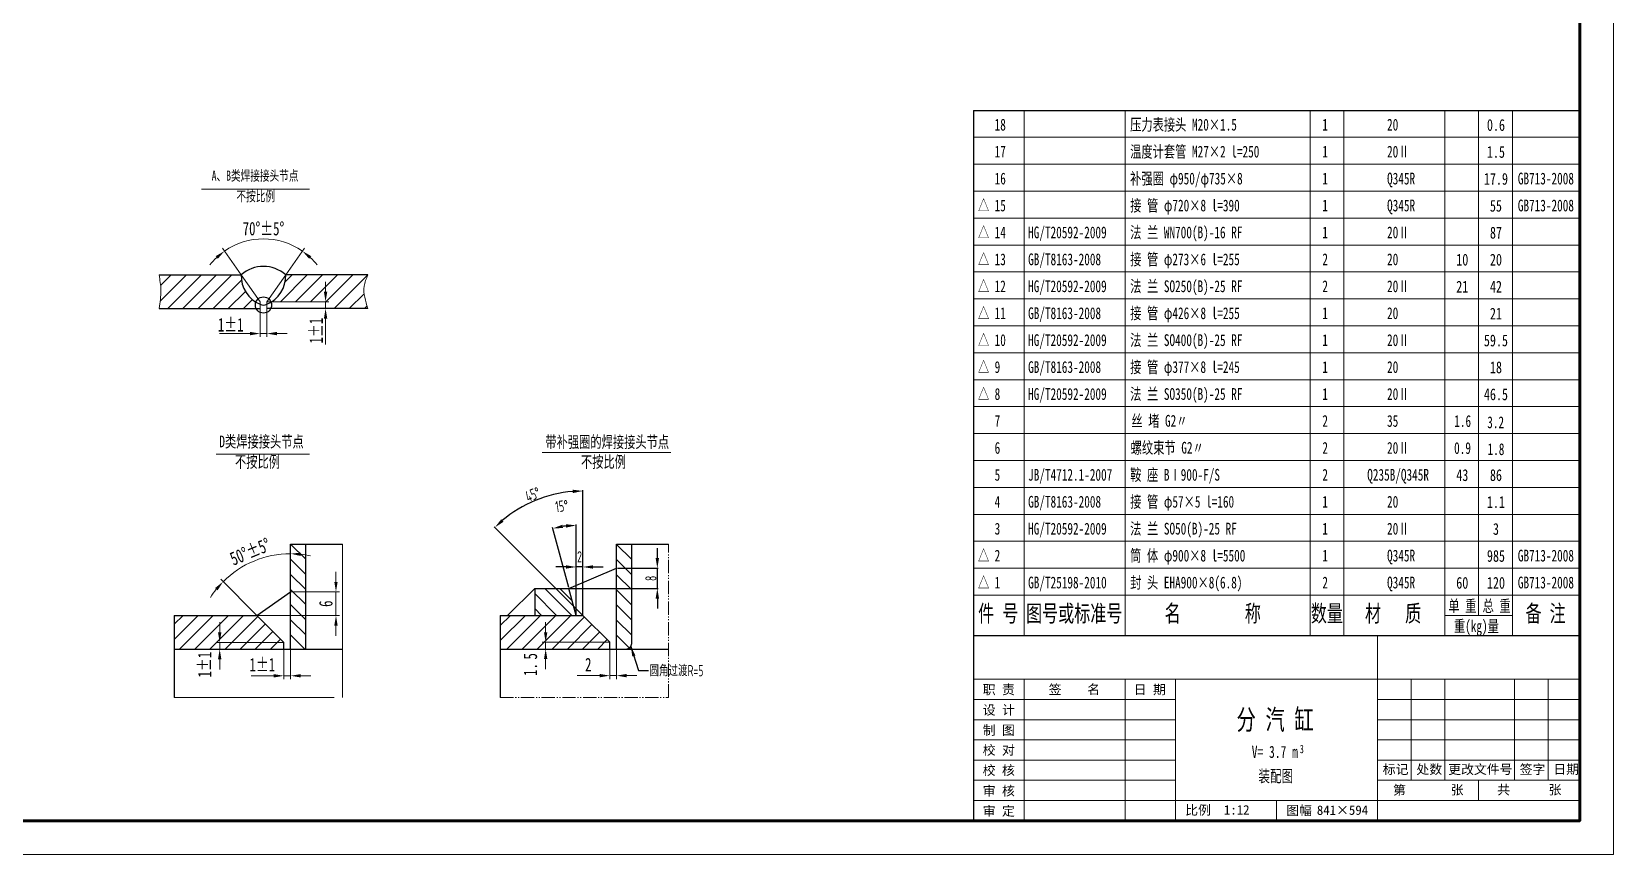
# Model space of a CAD drawing. Extents: x -6371 to 24226, y -8548 to 1396.
# Drawn here: x 18590 to 24226, y -8548 to -5615 of the extents above; entities that cross this region are included whole.
import ezdxf
from ezdxf.enums import TextEntityAlignment as Align

# ---------------------------------------------------------------- set-up
doc = ezdxf.new("R2010")
doc.units = 0
doc.header["$LTSCALE"] = 25
doc.header["$PDMODE"] = 1
doc.linetypes.add('JXX-L', pattern=[2.9499999999999997, 1.9, -0.25, 0.15, -0.25, 0.15, -0.25])
doc.linetypes.add('XX-L', pattern=[1.25, 0.75, -0.5])
doc.layers.get('Defpoints').update_dxf_attribs({"linetype": 'CONTINUOUS'})
for name, color, linetype, lineweight in [('A 粗实线', 1, 'CONTINUOUS', 25), ('B 细实线', 7, 'CONTINUOUS', 15), ('C 文 字', 2, 'CONTINUOUS', 20), ('G 长虚线', 6, 'XX-L', 15), ('I 长双点线', 3, 'JXX-L', 15), ('J 标注尺寸', 2, 'CONTINUOUS', 15)]:
    doc.layers.add(name, color=color, linetype=linetype, lineweight=lineweight)
doc.styles.add('HZTXT', font='SIMFANG.TTF', dxfattribs={"width": 0.75})
doc.styles.get("Standard").update_dxf_attribs({"font": 'isocp.shx', "width": 0.7070000000000001, "bigfont": 'hztxt.shx'})
doc.styles.add('style2', font='SIMFANG.TTF', dxfattribs={"width": 0.7})
doc.styles.add('标题中文', font='SIMFANG.TTF', dxfattribs={"width": 0.7})
doc.dimstyles.new('通用标注4.0', dxfattribs={"dimtxt": 40, "dimasz": 36, "dimexe": 3, "dimexo": 3, "dimgap": 3, "dimtad": 1, "dimdec": 0, "dimzin": 0, "dimdsep": 46, "dimtxsty": 'Standard', "dimcen": 3, "dimadec": 0, "dimazin": 0, "dimtfac": 0.375, "dimtdec": 0, "dimtmove": 2, "dimatfit": 3, "dimfxl": 0, "dimtzin": 0, "dimarcsym": 0})

# ---------------------------------------------------------------- blocks, each defined once
blk = doc.blocks.new('*D20')
at = {"layer": 'Defpoints', "color": 0}
for p in [(3057.883918135711, 4137.645602098165), (3047.205497225733, 4127.329979971777), (3060.40881783709, 4127.329979971777), (3052.807157531412, 4119.329979971777), (3054.807157531412, 4119.329979971777)]:
    blk.add_point(p, dxfattribs=at)
at = {"layer": 'J 标注尺寸', "color": 0, "lineweight": -2}
for p, q in [((3047.205497225733, 4127.329979971777), (3041.670125989236, 4135.235309369756)), ((3060.40881783709, 4127.329979971777), (3065.944189073587, 4135.235309369756))]:
    blk.add_line(p, q, dxfattribs=at)
for start, end in [(54.99999999999565, 125.0000000000044), (133.5339302520783, 142.0678605041521), (37.93213949584797, 46.46606974792181)]:
    blk.add_arc((3053.807157531412, 4117.901831965035), 20.16026875055566, start, end, dxfattribs=at)
at = {"layer": 'J 标注尺寸', "color": 0}
for points in [[(3039.604619324006, 4132.904456170163), (3040.237553920406, 4132.130250902369), (3042.243702425587, 4134.416157325467)], [(3067.376761142417, 4132.130250902369), (3068.009695738817, 4132.904456170163), (3065.370612637236, 4134.416157325467)]]:
    blk.add_solid(points, dxfattribs=at)
at = {"layer": 'J 标注尺寸', "color": 0, "insert": (3053.807157531412, 4141.062100715591), "char_height": 4, "attachment_point": 5, "style": 'style2'}
blk.add_mtext('{\\f仿宋_GB2312|b0|i0|c134|p49;70°±5°}', dxfattribs=at)
blk = doc.blocks.new('*D26')
at = {"layer": 'Defpoints', "color": 0}
for p in [(3237.529882554551, 4833.701037508146), (3244.866875172898, 4832.923096402701), (3234.866875172898, 4816.319008281709), (3242.866875172898, 4808.319008281709), (3244.866875172898, 4806.319008281708)]:
    blk.add_point(p, dxfattribs=at)
at = {"layer": 'J 标注尺寸', "color": 0, "lineweight": -2}
for p, q in [((3244.866875172898, 4832.923096402701), (3244.866875172899, 4835.666970911132)), ((3234.866875172898, 4816.319008281709), (3224.114731783625, 4827.071151670984))]:
    blk.add_line(p, q, dxfattribs=at)
for start, end in [(89.99999999999905, 134.9999999999966), (77.86737145388587, 83.93368572694246), (141.0663142730532, 147.1326285461097)]:
    blk.add_arc((3244.866875172898, 4806.319008281709), 28.34796262942333, start, end, dxfattribs=at)
at = {"layer": 'J 标注尺寸', "color": 0}
for points in [[(3247.836215487091, 4834.008929804123), (3247.889129342651, 4835.00752888478), (3244.866875172899, 4834.666970911132)], [(3222.443971294357, 4824.46779932445), (3223.187503222061, 4823.799098888917), (3224.821838564812, 4826.364044889798)]]:
    blk.add_solid(points, dxfattribs=at)
at = {"layer": 'J 标注尺寸', "color": 0, "insert": (3232.870529236219, 4835.280749340962), "char_height": 4, "attachment_point": 5, "rotation": 22.499999999999368, "style": 'style2'}
blk.add_mtext('{\\f仿宋_GB2312|b0|i0|c134|p49;50°±5°}', dxfattribs=at)
blk = doc.blocks.new('*D25')
at = {"layer": 'Defpoints', "color": 0}
for p in [(3244.866875172898, 4823.321083663805), (3258.347866930999, 4823.321083663805), (3234.866875172899, 4816.319008281709)]:
    blk.add_point(p, dxfattribs=at)
at = {"layer": 'J 标注尺寸', "color": 0, "lineweight": -2}
for p, q in [((3258.347866930999, 4826.321083663805), (3258.347866930999, 4829.321083663805)), ((3244.866875172898, 4823.321083663805), (3259.347866930999, 4823.321083663805)), ((3258.347866930999, 4816.319008281709), (3258.347866930999, 4823.321083663805)), ((3234.866875172899, 4816.319008281709), (3259.347866930999, 4816.319008281709)), ((3258.347866930999, 4813.319008281709), (3258.347866930999, 4810.319008281709))]:
    blk.add_line(p, q, dxfattribs=at)
at = {"layer": 'J 标注尺寸', "color": 0}
for points in [[(3257.847866930999, 4826.321083663805), (3258.847866930999, 4826.321083663805), (3258.347866930999, 4823.321083663805)], [(3257.847866930999, 4813.319008281709), (3258.847866930999, 4813.319008281709), (3258.347866930999, 4816.319008281709)]]:
    blk.add_solid(points, dxfattribs=at)
at = {"layer": 'J 标注尺寸', "color": 0, "insert": (3255.347866930998, 4819.820045972758), "char_height": 4, "attachment_point": 5, "rotation": 90, "style": 'style2'}
blk.add_mtext('6', dxfattribs=at)
blk = doc.blocks.new('*D77')
at = {"layer": 'Defpoints', "color": 0}
for p in [(20674.31197555153, -7527.964454762172), (20819.6713086118, -7527.964454762172), (20504.58885307815, -7599.964454762172)]:
    blk.add_point(p, dxfattribs=at)
at = {"layer": 'J 标注尺寸', "color": 0, "lineweight": -2}
for p, q in [((20819.6713086118, -7491.964454762172), (20819.6713086118, -7455.964454762172)), ((20677.31197555153, -7527.964454762172), (20822.6713086118, -7527.964454762172)), ((20819.6713086118, -7599.964454762172), (20819.6713086118, -7527.964454762172)), ((20507.58885307815, -7599.964454762172), (20822.6713086118, -7599.964454762172)), ((20819.6713086118, -7635.964454762172), (20819.6713086118, -7671.964454762172))]:
    blk.add_line(p, q, dxfattribs=at)
at = {"layer": 'J 标注尺寸', "color": 0}
for points in [[(20813.6713086118, -7491.964454762172), (20825.6713086118, -7491.964454762172), (20819.6713086118, -7527.964454762172)], [(20813.6713086118, -7635.964454762172), (20825.6713086118, -7635.964454762172), (20819.6713086118, -7599.964454762172)]]:
    blk.add_solid(points, dxfattribs=at)
at = {"layer": 'J 标注尺寸', "color": 0, "insert": (20796.6713086118, -7563.964454762168), "char_height": 40, "attachment_point": 5, "rotation": 90}
blk.add_mtext('8', dxfattribs=at)
blk = doc.blocks.new('*D78')
at = {"layer": 'Defpoints', "color": 0}
for p in [(20439.54494946517, -7267.648082374287), (20554.31197555154, -7578.870895052032), (20554.31197555154, -7695.964454762171), (20554.31197555154, -7695.964454762171), (20650.31197555154, -7791.964454762171)]:
    blk.add_point(p, dxfattribs=at)
at = {"layer": 'J 标注尺寸', "color": 0, "lineweight": -2}
for p, q in [((20554.31197555154, -7575.870895052033), (20554.31197555153, -7249.538716749339)), ((20552.19065520797, -7693.843134418612), (20238.64130890645, -7380.293788117089))]:
    blk.add_line(p, q, dxfattribs=at)
blk.add_arc((20554.31197555154, -7695.964454762171), 443.4257380128313, 94.65289850429204, 130.347101495708, dxfattribs=at)
at = {"layer": 'J 标注尺寸', "color": 0}
for points in [[(20518.09808983518, -7248.005011716735), (20518.58520634981, -7259.995120869748), (20554.31197555154, -7252.538716749341)], [(20271.29774393925, -7362.424941605032), (20263.16389984071, -7353.602210725044), (20240.76262925001, -7382.415108460649)]]:
    blk.add_solid(points, dxfattribs=at)
at = {"layer": 'J 标注尺寸', "color": 0, "insert": (20375.81857318537, -7265.043261975645), "char_height": 40, "attachment_point": 5, "rotation": 22.500000000000004}
blk.add_mtext('45°', dxfattribs=at)
blk = doc.blocks.new('*D79')
at = {"layer": 'Defpoints', "color": 0}
for p in [(20502.35096571115, -7376.368649848562), (20504.58885307815, -7599.964454762173), (20530.31197555154, -7589.052183109999), (20530.31197555154, -7695.964454762172), (20530.31197555154, -7695.964454762172)]:
    blk.add_point(p, dxfattribs=at)
at = {"layer": 'J 标注尺寸', "color": 0, "lineweight": -2}
for p, q in [((20503.81239594284, -7597.066677283306), (20446.50207003011, -7383.181629178719)), ((20530.31197555154, -7586.05218311), (20530.31197555153, -7372.147845794258))]:
    blk.add_line(p, q, dxfattribs=at)
blk.add_arc((20530.31197555154, -7695.964454762172), 320.8166089679152, 96.43274610756815, 98.56725389243549, dxfattribs=at)
at = {"layer": 'J 标注尺寸', "color": 0}
for points in [[(20483.74515338609, -7384.601173901283), (20481.2945575613, -7372.854064465189), (20447.27852716542, -7386.079406657585)], [(20494.03204284692, -7371.177142714355), (20494.70532469693, -7383.158239974222), (20530.31197555154, -7375.147845794256)]]:
    blk.add_solid(points, dxfattribs=at)
at = {"layer": 'J 标注尺寸', "color": 0, "insert": (20479.03911934215, -7306.508446338649), "char_height": 40, "attachment_point": 5, "rotation": 7.500000000001011}
blk.add_mtext('15°', dxfattribs=at)
blk = doc.blocks.new('*D80')
at = {"layer": 'Defpoints', "color": 0}
for p in [(20530.31197555154, -7523.39806271682), (20530.31197555154, -7695.964454762172), (20554.31197555154, -7695.964454762172)]:
    blk.add_point(p, dxfattribs=at)
at = {"layer": 'J 标注尺寸', "color": 0, "lineweight": -2}
for p, q in [((20494.31197555154, -7523.39806271682), (20458.31197555154, -7523.39806271682)), ((20530.31197555154, -7692.964454762172), (20530.31197555154, -7520.39806271682)), ((20554.31197555154, -7523.39806271682), (20530.31197555154, -7523.39806271682)), ((20554.31197555154, -7692.964454762172), (20554.31197555154, -7520.39806271682)), ((20590.31197555154, -7523.39806271682), (20626.31197555154, -7523.39806271682))]:
    blk.add_line(p, q, dxfattribs=at)
at = {"layer": 'J 标注尺寸', "color": 0}
for points in [[(20494.31197555154, -7517.39806271682), (20494.31197555154, -7529.39806271682), (20530.31197555154, -7523.39806271682)], [(20590.31197555154, -7517.39806271682), (20590.31197555154, -7529.39806271682), (20554.31197555154, -7523.39806271682)]]:
    blk.add_solid(points, dxfattribs=at)
at = {"layer": 'J 标注尺寸', "color": 0, "insert": (20542.31197555154, -7487.39806271682), "char_height": 40, "attachment_point": 5}
blk.add_mtext('2', dxfattribs=at)
blk = doc.blocks.new('A、B类焊接接头节点')
at = {"layer": 'J 标注尺寸'}
h = blk.add_hatch(dxfattribs=at)
h.set_pattern_fill('ANSI31', color=256, style=0)
h.set_pattern_definition([(45, (-3052.83468107322, -4119.501599075016), (-2.245064030267288, 2.245064030267288), [])])
edge = h.paths.add_edge_path()
edge.add_arc((0.9724764581915222, -1.109201533366104), 2.410373919064113, 180, 206.1529425672991, ccw=False)
edge.add_arc((0.9724764581915228, -1.109201533366103), 2.410373919064114, 158.9896631412668, 180, ccw=False)
edge.add_arc((3.425507529766036, 7.49942255827591), 9.060664960463033, 177.919350547366, 238.729860753278, ccw=False)
edge.add_line((-5.629183847487184, 7.828380896760791), (-30.02752354180847, 7.828380896760791))
edge.add_spline(control_points=[(-30.02752354180848, 7.828380896760791), (-29.77489933522884, 6.322001552556685), (-29.2168478361109, 2.994381992039052), (-29.74077360850242, -0.3443157079173034), (-30.02752354180848, -2.171619103239209)], knot_values=[0, 0, 0, 0, 4.553085131909655, 10.0578484456397, 10.0578484456397, 10.0578484456397, 10.0578484456397], degree=3, periodic=0)
edge.add_line((-30.02752354180847, -2.171619103239209), (-1.191125015492904, -2.171619103239209))
edge = h.paths.add_edge_path()
edge.add_line((19.42080517950308, -0.171619103239209), (19.42080517950308, -2.171619103239209))
edge.add_line((19.42080517950308, -2.171619103239209), (20.42080517950308, -2.171619103239209))
edge.add_line((20.42080517950308, -2.171619103239209), (31.97247645819152, -2.171619103239209))
edge.add_spline(control_points=[(31.97247645819152, -2.171619103239209), (31.25895520104405, 0.07102048241540615), (30.17200279387998, 3.487376297477567), (31.51208168879566, 6.718353101825414), (31.97247645819152, 7.828380896760791)], knot_values=[0, 0, 0, 0, 6.737565344485811, 10.26376270678672, 10.26376270678672, 10.26376270678672, 10.26376270678672], degree=3, periodic=0)
edge.add_line((31.97247645819152, 7.828380896760791), (7.574136763870229, 7.828380896760791))
edge.add_arc((-1.480554613382994, 7.499422558275914), 9.060664960463034, -57.84712910257002, 2.0806494526340202, ccw=False)
edge.add_line((3.341350544649661, -0.1716191032392089), (19.42080517950308, -0.171619103239209))
at = {"layer": 'A 粗实线'}
for p, q in [((-30.02752354180848, 7.828380896760791), (-5.629183847487184, 7.828380896760791)), ((31.97247645819152, 7.828380896760791), (7.574136763870229, 7.828380896760791)), ((-30.02752354180848, -2.171619103239209), (-0.0275235418084776, -2.171619103239209)), ((31.97247645819152, -2.171619103239209), (1.972476458191522, -2.171619103239209))]:
    blk.add_line(p, q, dxfattribs=at)
blk.add_circle((0.9724764581915224, -1.109201533366104), 2.410373919064114, dxfattribs=at)
for centre, radius, start, end in [((0.9724764581915224, 0.431326579285269), 9.914551496021247, 48.25199659378093, 131.7480034062191), ((3.425507529766037, 7.49942255827591), 9.060664960463033, 177.9193505474088, 247.5980844388618), ((-1.480554613382992, 7.49942255827591), 9.060664960463033, 292.4019155611382, 2.080649452591131), ((0.9724764581915224, 1.164279305239688), 2.273480838605612, 243.9054237838305, 296.0945762161695)]:
    blk.add_arc(centre, radius, start, end, dxfattribs=at)
at = {"layer": 'G 长虚线'}
for p, q in [((-0.0275235418084776, -0.1716191032392089), (-5.629183847487184, 7.828380896760791)), ((1.972476458191522, -0.1716191032392089), (7.574136763870229, 7.828380896760791)), ((-0.0275235418084776, -2.171619103239209), (-0.0275235418084776, -0.1716191032392089)), ((1.972476458191522, -2.171619103239209), (1.972476458191522, -0.1716191032392089))]:
    blk.add_line(p, q, dxfattribs=at)
at = {"layer": 'J 标注尺寸'}
for p, q in [((-17.45923061490248, 33.33245176859782), (14.67352537791157, 33.33245176859782)), ((19.42080517950308, 2.828380896760791), (19.42080517950308, 5.828380896760791)), ((-0.0275235418084776, -2.171619103239209), (-0.0275235418084776, -10.59177609030485)), ((1.972476458191522, -0.1716191032392089), (20.42080517950308, -0.1716191032392089)), ((1.972476458191522, -2.171619103239209), (20.42080517950308, -2.171619103239209)), ((1.972476458191522, -2.171619103239209), (1.972476458191522, -10.59177609030485)), ((19.42080517950308, -0.1716191032392089), (19.42080517950308, -2.171619103239209)), ((19.42080517950308, -5.171619103239209), (19.42080517950308, -12.78566047887034)), ((-3.027523541808478, -9.591776090304847), (-12.06837029403323, -9.591776090304847)), ((1.972476458191522, -9.591776090304847), (-0.0275235418084776, -9.591776090304847)), ((4.972476458191522, -9.591776090304847), (7.972476458191522, -9.591776090304847))]:
    blk.add_line(p, q, dxfattribs=at)
for points in [[(-30.02752354180848, 7.828380896760791), (-29.49137839366449, 3.30697264284936), (-30.02752354180848, -2.171619103239209)], [(31.97247645819152, 7.828380896760791), (30.87775968063943, 4.476416843426705), (31.97247645819152, -2.171619103239209)]]:
    blk.add_spline(points, degree=3, dxfattribs=at)
for points in [[(18.92080517950308, 2.828380896760791), (19.92080517950308, 2.828380896760791), (19.42080517950308, -0.1716191032392089)], [(18.92080517950308, -5.171619103239209), (19.92080517950308, -5.171619103239209), (19.42080517950308, -2.171619103239209)], [(-3.027523541808478, -9.091776090304847), (-3.027523541808478, -10.09177609030485), (-0.0275235418084776, -9.591776090304847)], [(4.972476458191522, -9.091776090304847), (4.972476458191522, -10.09177609030485), (1.972476458191522, -9.591776090304847)]]:
    blk.add_solid(points, dxfattribs=at)
at = {"layer": 'J 标注尺寸', "char_height": 3, "width": 62.1, "attachment_point": 1, "style": '标题中文'}
for s, insert in [('A、B类焊接接头节点', (-14.39898569278739, 38.83549824427791)), ('不按比例', (-7.054353004084987, 32.72100108746417))]:
    blk.add_mtext(s, dxfattribs=dict(at, insert=insert))
at = {"layer": 'J 标注尺寸', "insert": (-8.743528309725662, -6.985362863139017), "char_height": 4, "attachment_point": 5, "style": 'style2'}
blk.add_mtext('{\\f仿宋_GB2312|b0|i0|c134|p49;1±1}', dxfattribs=at)
at = {"layer": 'J 标注尺寸', "insert": (16.61660408829994, -8.731458114535599), "char_height": 4, "attachment_point": 5, "rotation": 90, "style": 'style2'}
blk.add_mtext('{\\f仿宋_GB2312|b0|i0|c134|p49;1±1}', dxfattribs=at)
at = {"layer": 'J 标注尺寸'}
dim = blk.add_angular_dim_2l(base=(5.049237062490647, 18.1440030231488), line1=((-0.0275235418084776, -0.1716191032392089), (-5.629183847487184, 7.828380896760791)), line2=((1.972476458191522, -0.1716191032392089), (7.574136763870229, 7.828380896760791)), text='{\\f仿宋_GB2312|b0|i0|c134|p49;70°±5°}', dimstyle='通用标注4.0', dxfattribs=at)
dim.commit()
dim.dimension.update_dxf_attribs({"geometry": '*D20', "text_midpoint": (0.9724764581915224, 21.56050164057433), "insert": (-3052.83468107322, -4119.501599075016)})
blk = doc.blocks.new('D类焊接接头节点')
at = {"layer": 'J 标注尺寸'}
h = blk.add_hatch(dxfattribs=at)
h.set_pattern_fill('ANSI31', color=256, angle=90, style=0)
h.set_pattern_definition([(135, (-3239.866875172898, -4819.820045972758), (-2.245064030267288, -2.245064030267288), [])])
h.paths.add_polyline_path([(9.5, 17.6751788846459), (5, 17.6751788846459), (5, -13.50103769104862), (9.5, -13.50103769104862)])
h = blk.add_hatch(dxfattribs=at)
h.set_pattern_fill('ANSI31', color=256, style=0)
h.set_pattern_definition([(45, (-3239.866875172898, -4819.820045972758), (-2.245064030267288, 2.245064030267288), [])])
h.paths.add_polyline_path([(-29.53674107769621, -3.501037691048623), (-29.53674107769621, -13.50103769104862), (-16.05367463827133, -13.50103769104862), (-16.05367463827133, -11.50103769104862), (3.000000000000455, -11.50103769104862), (-4.999999999999544, -3.501037691048623)])
h.paths.add_polyline_path([(3, -13.50103769104862), (3, -11.50103769104862), (-16.05367463827133, -11.50103769104862), (-16.05367463827133, -13.50103769104862)])
at = {"layer": 'A 粗实线'}
for p, q in [((5, 17.6751788846459), (20.46345910245145, 17.6751788846459)), ((5, -13.50103769104862), (5, 17.6751788846459)), ((9.5, -13.50103769104862), (9.5, 17.6751788846459)), ((-4.999999999999545, -3.501037691048623), (5, 3.501037691047713)), ((-29.53674107769621, -3.501037691048623), (-29.53674107769621, -27.88196099332527)), ((-29.53674107769621, -3.501037691048623), (-4.999999999999545, -3.501037691048623)), ((3.000000000000455, -11.50103769104862), (-4.999999999999545, -3.501037691048623)), ((-29.53674107769621, -13.50103769104862), (5, -13.50103769104862)), ((3, -13.50103769104862), (3, -11.50103769104862)), ((5, -13.50103769104862), (20.46345910245145, -13.50103769104862))]:
    blk.add_line(p, q, dxfattribs=at)
at = {"layer": 'I 长双点线'}
for p, q in [((20.46345910245145, -27.88196099332527), (20.46345910245145, 17.6751788846459)), ((-29.53674107769621, -27.88196099332527), (20.46345910245191, -27.88196099332527))]:
    blk.add_line(p, q, dxfattribs=at)
at = {"layer": 'J 标注尺寸'}
for p, q in [((-17.09550206171116, 44.44535657877896), (10.60261358208663, 44.44535657877896)), ((-16.05367463827133, -8.501037691048623), (-16.05367463827133, -5.501037691048623)), ((3.000000000000455, -11.50103769104862), (-17.05367463827133, -11.50103769104862)), ((3.000000000000455, -13.50103769104862), (-17.05367463827133, -13.50103769104862)), ((-16.05367463827133, -11.50103769104862), (-16.05367463827133, -13.50103769104862)), ((3, -13.50103769104862), (3, -22.4067950646695)), ((5, -13.50103769104862), (5, -22.4067950646695)), ((-16.05367463827133, -16.50103769104862), (-16.05367463827133, -19.50103769104862)), ((0, -21.4067950646695), (-6.736571717381594, -21.4067950646695)), ((5, -21.4067950646695), (3, -21.4067950646695)), ((8, -21.4067950646695), (11, -21.4067950646695))]:
    blk.add_line(p, q, dxfattribs=at)
for points in [[(-16.55367463827133, -8.501037691048623), (-15.55367463827133, -8.501037691048623), (-16.05367463827133, -11.50103769104862)], [(-16.55367463827133, -16.50103769104862), (-15.55367463827133, -16.50103769104862), (-16.05367463827133, -13.50103769104862)], [(0, -20.9067950646695), (0, -21.9067950646695), (3, -21.4067950646695)], [(8, -20.9067950646695), (8, -21.9067950646695), (5, -21.4067950646695)]]:
    blk.add_solid(points, dxfattribs=at)
at = {"layer": 'J 标注尺寸', "char_height": 3.5, "width": 51, "attachment_point": 1, "style": 'style2'}
for s, insert in [('D{\\f仿宋_GB2312|b0|i0|c134|p49;类焊接接头节点}', (-16.14644854581275, 49.94362858592831)), ('{\\f仿宋_GB2312|b0|i0|c134|p49;不按比例}', (-11.5092115260486, 43.93366311076716))]:
    blk.add_mtext(s, dxfattribs=dict(at, insert=insert))
at = {"layer": 'J 标注尺寸', "insert": (-20.55367463827179, -18.07682058142836), "char_height": 4, "attachment_point": 5, "rotation": 90, "style": 'style2'}
blk.add_mtext('{\\f仿宋_GB2312|b0|i0|c134|p49;1±1}', dxfattribs=at)
at = {"layer": 'J 标注尺寸', "insert": (-3.407385127946327, -18.11277421253726), "char_height": 4, "attachment_point": 5, "style": 'style2'}
blk.add_mtext('{\\f仿宋_GB2312|b0|i0|c134|p49;1±1}', dxfattribs=at)
at = {"layer": 'J 标注尺寸'}
dim = blk.add_angular_dim_2l(base=(-2.336992618347722, 13.8809915353886), line1=((5, -13.50103769104862), (5, 13.10305042994332)), line2=((3.000000000000455, -11.50103769104862), (-4.999999999999545, -3.501037691048623)), text='{\\f仿宋_GB2312|b0|i0|c134|p49;50°±5°}', dimstyle='通用标注4.0', dxfattribs=at)
dim.commit()
dim.dimension.update_dxf_attribs({"geometry": '*D26', "text_midpoint": (-6.996345936679973, 15.46070336820412), "insert": (-3239.866875172898, -4819.820045972758)})
dim = blk.add_linear_dim(base=(18.48099175810057, 3.501037691047713), p1=(-4.999999999999545, -3.501037691048623), p2=(5, 3.501037691047713), angle=90, text='6', dimstyle='通用标注4.0', dxfattribs=at)
dim.commit()
dim.dimension.update_dxf_attribs({"geometry": '*D25', "text_midpoint": (15.48099175810012, 0), "insert": (-3239.866875172898, -4819.820045972758)})

msp = doc.modelspace()

# ---------------------------------------------------------------- hatches: boundary and pattern name
at = {"layer": 'J 标注尺寸'}
h = msp.add_hatch(dxfattribs=at)
h.set_pattern_fill('ANSI31', color=256, angle=90, style=0)
h.set_pattern_definition([(135, (-18264.09052652325, -65491.79255414268), (-26.94076836320746, -26.94076836320745), [])])
h.paths.add_polyline_path([(20728.31197555153, -7441.849855853838), (20674.31197555153, -7441.849855853838), (20674.31197555153, -7815.964454762172), (20728.31197555153, -7815.964454762172)])
h = msp.add_hatch(dxfattribs=at)
h.set_pattern_fill('ANSI31', color=256, angle=90, style=0)
h.set_pattern_definition([(135, (-19215.12157380488, -65491.79255414268), (-26.94076836320746, -26.94076836320745), [])])
h.paths.add_polyline_path([(20382.75668574007, -7599.964454762172), (20382.75668574007, -7695.964454762172), (20530.31197555154, -7695.964454762172), (20504.58885307814, -7599.964454762172)])
h = msp.add_hatch(dxfattribs=at)
h.set_pattern_fill('ANSI31', color=256, style=0)
h.set_pattern_definition([(45, (-18264.09052652325, -65491.79255414268), (-26.94076836320745, 26.94076836320746), [])])
h.paths.add_polyline_path([(20259.87108261918, -7695.964454762172), (20259.87108261918, -7815.964454762172), (20421.66787989227, -7815.964454762172), (20421.66787989227, -7791.964454762172), (20650.31197555154, -7791.964454762172), (20554.31197555154, -7695.964454762172)])
h.paths.add_polyline_path([(20650.31197555153, -7815.964454762172), (20650.31197555153, -7791.964454762172), (20421.66787989227, -7791.964454762172), (20421.66787989227, -7815.964454762172)], flags=17)

# ---------------------------------------------------------------- linework, layer by layer
at = {"layer": 'A 粗实线'}
for p, q in [((21946.44536758133, -5895.869718428631), (24106.44536758133, -5895.869718428631)), ((21946.44536758133, -5895.869718428631), (21946.44536758133, -7767.869718428631)), ((20674.31197555153, -7815.964454762172), (20674.31197555153, -7441.849855853838)), ((20674.31197555153, -7441.849855853838), (20859.87348478095, -7441.849855853838)), ((20728.31197555153, -7795.964454762174), (20728.31197555153, -7441.849855853838)), ((20504.58885307814, -7599.964454762172), (20674.31197555153, -7527.964454762172)), ((20382.75668574007, -7599.964454762172), (20287.36211633384, -7695.359024168414)), ((20382.75668574007, -7599.964454762172), (20504.58885307814, -7599.964454762172)), ((20382.75668574007, -7599.964454762172), (20382.75668574007, -7695.964454762172)), ((20530.31197555154, -7695.964454762172), (20504.58885307814, -7599.964454762172)), ((20259.87108261917, -7695.964454762172), (20259.87108261917, -7988.535534389492)), ((20259.87108261917, -7695.964454762172), (20554.31197555154, -7695.964454762172)), ((20650.31197555154, -7791.964454762172), (20554.31197555154, -7695.964454762172)), ((21946.44536758133, -7767.869718428631), (24106.44536758133, -7767.869718428631)), ((20259.87108261917, -7815.964454762172), (20859.87348478095, -7815.964454762174)), ((20650.31197555153, -7815.964454762172), (20650.31197555153, -7791.964454762172))]:
    msp.add_line(p, q, dxfattribs=at)
at = {"layer": 'A 粗实线', "color": 1}
msp.add_line((21946.44536758133, -7767.869718428631), (21946.44536758133, -8427.869718428632), dxfattribs=at)
at = {"layer": 'A 粗实线', "color": 5, "lineweight": 60}
msp.add_lwpolyline([(14434.44536758132, -8427.869718428632), (24106.44536758132, -8427.869718428632), (24106.44536758132, -1539.869718428632), (14434.44536758132, -1539.869718428632)], close=True, dxfattribs=at)
at = {"layer": 'A 粗实线'}
msp.add_arc((20708.31197555153, -7795.964454762174), 20, 269.9999999999999, 0, dxfattribs=at)
at = {"layer": 'B 细实线'}
for p, q in [((22126.44536758133, -7767.869718428631), (22126.44536758133, -5895.869718428631)), ((22486.44536758133, -7767.869718428631), (22486.44536758133, -5895.869718428631)), ((23146.44536758133, -7767.869718428631), (23146.44536758133, -5895.869718428631)), ((23266.44536758133, -7767.869718428631), (23266.44536758133, -5895.869718428631)), ((23626.44536758133, -7767.869718428631), (23626.44536758133, -5895.869718428631)), ((23746.44536758133, -7695.869718428631), (23746.44536758133, -5895.869718428631)), ((23866.44536758133, -7767.869718428631), (23866.44536758133, -5895.869718428631)), ((21946.44536758133, -5991.869718428631), (24106.44536758133, -5991.869718428631)), ((21946.44536758133, -6087.869718428631), (24106.44536758133, -6087.869718428631)), ((21946.44536758133, -6183.869718428631), (24106.44536758133, -6183.869718428631)), ((21946.44536758133, -6279.869718428631), (24106.44536758133, -6279.869718428631)), ((21946.44536758133, -6375.869718428631), (24106.44536758133, -6375.869718428631)), ((21946.44536758133, -6471.869718428631), (24106.44536758133, -6471.869718428631)), ((21946.44536758133, -6567.869718428631), (24106.44536758133, -6567.869718428631)), ((21946.44536758133, -6663.869718428631), (24106.44536758133, -6663.869718428631)), ((21946.44536758133, -6759.869718428631), (24106.44536758133, -6759.869718428631)), ((21946.44536758133, -6855.869718428631), (24106.44536758133, -6855.869718428631)), ((21946.44536758133, -6951.869718428631), (24106.44536758133, -6951.869718428631)), ((21946.44536758133, -7047.869718428631), (24106.44536758133, -7047.869718428631)), ((21946.44536758133, -7143.869718428631), (24106.44536758133, -7143.869718428631)), ((21946.44536758133, -7239.869718428631), (24106.44536758133, -7239.869718428631)), ((21946.44536758133, -7335.869718428631), (24106.44536758133, -7335.869718428631)), ((21946.44536758133, -7431.869718428631), (24106.44536758133, -7431.869718428631)), ((21946.44536758133, -7527.869718428631), (24106.44536758133, -7527.869718428631)), ((21946.44536758133, -7623.869718428631), (24106.44536758133, -7623.869718428631)), ((23626.44536758133, -7695.869718428631), (23866.44536758133, -7695.869718428631)), ((23386.44536758133, -7767.869718428631), (23386.44536758133, -8427.869718428632)), ((21946.44536758133, -7923.869718428631), (24106.44536758133, -7923.869718428631)), ((22126.44536758133, -7923.869718428631), (22126.44536758133, -8427.869718428632)), ((22486.44536758133, -7923.869718428631), (22486.44536758133, -8427.869718428632)), ((22666.44536758133, -7923.869718428631), (22666.44536758133, -8427.869718428632)), ((23506.44536758133, -7923.869718428631), (23506.44536758133, -8283.869718428632)), ((23626.44536758133, -7923.869718428631), (23626.44536758133, -8283.869718428632)), ((23874.2018100776, -7923.869718428631), (23874.2018100776, -8283.869718428632)), ((23994.2018100776, -7923.869718428631), (23994.2018100776, -8283.869718428632)), ((21946.44536758133, -7995.869718428631), (22666.44536758133, -7995.869718428631)), ((23386.44536758133, -7995.869718428631), (24106.44536758133, -7995.869718428631)), ((21946.44536758133, -8067.869718428631), (22666.44536758133, -8067.869718428631)), ((23386.44536758133, -8067.869718428631), (24106.44536758133, -8067.869718428631)), ((21946.44536758133, -8139.869718428631), (22666.44536758133, -8139.869718428631)), ((23386.44536758133, -8139.869718428631), (24106.44536758133, -8139.869718428631)), ((21946.44536758133, -8211.869718428632), (22666.44536758133, -8211.869718428632)), ((23386.44536758133, -8211.869718428632), (24106.44536758133, -8211.869718428632)), ((21946.44536758133, -8283.869718428632), (22666.44536758133, -8283.869718428632)), ((23386.44536758133, -8283.869718428632), (24106.44536758133, -8283.869718428632)), ((23746.44536758133, -8355.869718428632), (23746.44536758133, -8283.869718428632)), ((21946.44536758133, -8355.869718428632), (24106.44536758133, -8355.869718428632)), ((23026.44536758133, -8355.869718428632), (23026.44536758133, -8427.869718428632))]:
    msp.add_line(p, q, dxfattribs=at)
msp.add_lwpolyline([(14134.44536758132, -8547.869718428632), (24226.44536758132, -8547.869718428632), (24226.44536758132, -1419.869718428632), (14134.44536758132, -1419.869718428632)], close=True, dxfattribs=at)
at = {"layer": 'I 长双点线'}
for p, q in [((20859.87348478095, -7988.535534389492), (20859.87348478095, -7441.849855853838)), ((20259.87108261917, -7988.535534389492), (20859.87348478095, -7988.535534389492))]:
    msp.add_line(p, q, dxfattribs=at)
at = {"layer": 'J 标注尺寸'}
for p, q in [((20409.165950811, -7115.206154284184), (20867.54937577066, -7115.206154284184)), ((20530.31197555154, -7695.964454762172), (20530.31197555154, -7589.052183109998)), ((20554.31197555154, -7695.964454762172), (20554.31197555154, -7578.870895052034)), ((20421.66787989227, -7755.964454762172), (20421.66787989227, -7719.964454762172)), ((20650.31197555154, -7791.964454762172), (20409.66787989227, -7791.964454762172)), ((20650.31197555154, -7815.964454762172), (20409.66787989227, -7815.964454762172)), ((20421.66787989227, -7791.964454762172), (20421.66787989227, -7815.964454762172)), ((20650.31197555153, -7815.964454762172), (20650.31197555153, -7922.833543245622)), ((20674.31197555153, -7815.964454762172), (20674.31197555153, -7922.833543245622)), ((20421.66787989227, -7851.964454762172), (20421.66787989227, -7887.964454762172)), ((20614.31197555153, -7910.833543245622), (20533.47311494295, -7910.833543245622)), ((20674.31197555153, -7910.833543245622), (20650.31197555153, -7910.833543245622)), ((20710.31197555153, -7910.833543245622), (20746.31197555153, -7910.833543245622))]:
    msp.add_line(p, q, dxfattribs=at)
for points in [[(20415.66787989227, -7755.964454762172), (20427.66787989227, -7755.964454762172), (20421.66787989227, -7791.964454762172)], [(20415.66787989227, -7851.964454762172), (20427.66787989227, -7851.964454762172), (20421.66787989227, -7815.964454762172)], [(20614.31197555153, -7904.833543245622), (20614.31197555153, -7916.833543245622), (20650.31197555153, -7910.833543245622)], [(20710.31197555153, -7904.833543245622), (20710.31197555153, -7916.833543245622), (20674.31197555153, -7910.833543245622)]]:
    msp.add_solid(points, dxfattribs=at)

# ---------------------------------------------------------------- block references
at = {"layer": 'B 细实线', "xscale": 12, "yscale": 12}
for name, p in [('A、B类焊接接头节点', (19404.43678326113, -6576.449764919584)), ('D类焊接接头节点', (19452.74696428934, -7654.436966540408))]:
    msp.add_blockref(name, p, dxfattribs=at)

# ---------------------------------------------------------------- texts
at = {"layer": 'C 文 字', "style": 'HZTXT', "width": 0.75}
for s, p in [('0.6', (23808.05191274372, -5948.280312790611)), ('1.5', (23808.05191274372, -6044.280312790611)), ('17.9', (23808.05191274372, -6140.280312790611)), ('55', (23808.05191274372, -6236.280312790611)), ('87', (23808.05191274372, -6332.280312790611)), ('10', (23688.05191274372, -6428.280312790611)), ('20', (23808.05191274372, -6428.280312790611)), ('21', (23688.05191274372, -6524.280312790611)), ('42', (23808.05191274372, -6524.280312790611)), ('21', (23808.05191274372, -6620.280312790611)), ('59.5', (23808.05191274372, -6716.280312790611)), ('18', (23808.05191274372, -6812.280312790611)), ('46.5', (23808.05191274372, -6908.280312790611)), ('43', (23688.05191274372, -7196.280312790611)), ('86', (23808.05191274372, -7196.280312790611)), ('1.1', (23808.05191274372, -7292.280312790611)), ('3', (23808.05191274372, -7388.280312790611)), ('985', (23808.05191274372, -7484.280312790611)), ('60', (23688.05191274372, -7580.280312790611)), ('120', (23808.05191274372, -7580.280312790611))]:
    msp.add_text(s, height=42, dxfattribs=at).set_placement(p, align=Align.MIDDLE)
at = {"layer": 'C 文 字', "style": 'style2', "width": 0.7000000000001212}
for s, p in [('带补强圈的焊接接头节点', (20420.55459300178, -7098.718782090284)), ('不按比例', (20547.5137222773, -7169.476205630055))]:
    msp.add_text(s, height=42, dxfattribs=at).set_placement(p)
at = {"layer": 'C 文 字', "style": '标题中文', "oblique": 0.5}
msp.add_text('职 责', height=33.6, rotation=0.09586793859171834, dxfattribs=at).set_placement((22036.27475604443, -7960.544708098542), align=Align.MIDDLE_CENTER)
for s, p in [('签    名', (22305.74451497859, -7959.285797677971)), ('日 期', (22574.42586522381, -7959.998974264615)), ('设 计', (22036.27475604443, -8032.544708098542)), ('制 图', (22036.27475604443, -8104.544708098542)), ('校 对', (22036.27475604443, -8175.270652779861)), ('校 核', (22036.27475604443, -8247.270652779862)), ('标记', (23450.38387276981, -8244.077475427363)), ('处数', (23570.38387276981, -8244.077475427363)), ('更改文件号', (23752.32298339392, -8244.077475427363)), ('签字', (23938.14031526607, -8244.077475427363)), ('日期', (24058.14031526607, -8244.077475427363)), ('审 核', (22036.27475604443, -8320.544671159769)), ('第       张', (23566.82941582101, -8317.231733654557)), ('共      张', (23926.82941582101, -8317.231733654557)), ('审 定', (22036.27475604443, -8392.544708098543)), ('比例', (22746.4059332645, -8389.449663141786)), ('1:12', (22884.19378783421, -8389.449663141786)), ('图幅', (23106.4059332645, -8390.53163682592)), ('841×594', (23261.09221853736, -8390.53163682592))]:
    msp.add_text(s, height=33.6, rotation=0.09586793859171834, dxfattribs=at).set_placement(p, align=Align.MIDDLE)
at = {"layer": 'J 标注尺寸'}
for s, height, style, width, p in [('18', 42, '标题中文', 0.7, (22021.52296635355, -5967.869718428631)), ('压力表接头 M20×1.5', 42, '标题中文', 0.7, (22504.45100782226, -5967.869718428631)), ('1', 42, '标题中文', 0.7, (23189.42001956038, -5967.869718428631)), ('20', 42, '标题中文', 0.7, (23419.99690390129, -5967.869718428631)), ('17', 42, '标题中文', 0.7, (22021.52296635355, -6063.869718428631)), ('温度计套管 M27×2 l=250', 42, '标题中文', 0.7, (22504.45100782226, -6063.869718428631)), ('1', 42, '标题中文', 0.7, (23189.42001956038, -6063.869718428631)), ('20Ⅱ', 42, '标题中文', 0.7, (23419.99690390129, -6063.869718428631)), ('16', 42, '标题中文', 0.7, (22021.52296635355, -6159.869718428631)), ('补强圈 φ950/φ735×8 ', 42, '标题中文', 0.7, (22504.45100782226, -6159.869718428631)), ('1', 42, '标题中文', 0.7, (23189.42001956038, -6159.869718428631)), ('Q345R', 42, '标题中文', 0.7, (23419.99690390129, -6159.869718428631)), ('GB713-2008', 42, '标题中文', 0.7, (23886.00196980811, -6159.869718428631)), ('△', 42, '标题中文', 0.7, (21962.23720133337, -6255.869718428631)), ('15', 42, '标题中文', 0.7, (22021.52296635355, -6255.869718428631)), ('接 管 φ720×8 l=390', 42, '标题中文', 0.7, (22504.45100782226, -6255.869718428631)), ('1', 42, '标题中文', 0.7, (23189.42001956038, -6255.869718428631)), ('Q345R', 42, '标题中文', 0.7, (23419.99690390129, -6255.869718428631)), ('GB713-2008', 42, '标题中文', 0.7, (23886.00196980811, -6255.869718428631)), ('△', 42, '标题中文', 0.7, (21962.23720133337, -6351.869718428631)), ('14', 42, '标题中文', 0.7, (22021.52296635355, -6351.869718428631)), ('HG/T20592-2009', 42, '标题中文', 0.7, (22140.88401856332, -6351.869718428631)), ('法 兰 WN700(B)-16 RF', 42, '标题中文', 0.7, (22504.45100782226, -6351.869718428631)), ('1', 42, '标题中文', 0.7, (23189.42001956038, -6351.869718428631)), ('20Ⅱ', 42, '标题中文', 0.7, (23419.99690390129, -6351.869718428631)), ('△', 42, '标题中文', 0.7, (21962.23720133337, -6447.869718428631)), ('13', 42, '标题中文', 0.7, (22021.52296635355, -6447.869718428631)), ('GB/T8163-2008', 42, '标题中文', 0.7, (22140.88401856332, -6447.869718428631)), ('接 管 φ273×6 l=255', 42, '标题中文', 0.7, (22504.45100782226, -6447.869718428631)), ('2', 42, '标题中文', 0.7, (23189.42001956038, -6447.869718428631)), ('20', 42, '标题中文', 0.7, (23419.99690390129, -6447.869718428631)), ('△', 42, '标题中文', 0.7, (21962.23720133337, -6543.869718428631)), ('12', 42, '标题中文', 0.7, (22021.52296635355, -6543.869718428631)), ('HG/T20592-2009', 42, '标题中文', 0.7, (22140.88401856332, -6543.869718428631)), ('法 兰 SO250(B)-25 RF', 42, '标题中文', 0.7, (22504.45100782226, -6543.869718428631)), ('2', 42, '标题中文', 0.7, (23189.42001956038, -6543.869718428631)), ('20Ⅱ', 42, '标题中文', 0.7, (23419.99690390129, -6543.869718428631)), ('△', 42, '标题中文', 0.7, (21962.23720133337, -6639.869718428631)), ('GB/T8163-2008', 42, '标题中文', 0.7, (22140.88401856332, -6639.869718428631)), ('接 管 φ426×8 l=255', 42, '标题中文', 0.7, (22504.45100782226, -6639.869718428631)), ('11', 42, '标题中文', 0.7, (22021.52296635355, -6639.869718428631)), ('1', 42, '标题中文', 0.7, (23189.42001956038, -6639.869718428631)), ('20', 42, '标题中文', 0.7, (23419.99690390129, -6639.869718428631)), ('△', 42, '标题中文', 0.7, (21962.23720133337, -6735.869718428631)), ('10', 42, '标题中文', 0.7, (22021.52296635355, -6735.869718428631)), ('HG/T20592-2009', 42, '标题中文', 0.7, (22140.88401856332, -6735.869718428631)), ('法 兰 SO400(B)-25 RF', 42, '标题中文', 0.7, (22504.45100782226, -6735.869718428631)), ('1', 42, '标题中文', 0.7, (23189.42001956038, -6735.869718428631)), ('20Ⅱ', 42, '标题中文', 0.7, (23419.99690390129, -6735.869718428631)), ('△', 42, '标题中文', 0.7, (21962.23720133337, -6831.869718428631)), ('9', 42, '标题中文', 0.7, (22021.52296635355, -6831.869718428631)), ('GB/T8163-2008', 42, '标题中文', 0.7, (22140.88401856332, -6831.869718428631)), ('接 管 φ377×8 l=245', 42, '标题中文', 0.7, (22504.45100782226, -6831.869718428631)), ('1', 42, '标题中文', 0.7, (23189.42001956038, -6831.869718428631)), ('20', 42, '标题中文', 0.7, (23419.99690390129, -6831.869718428631)), ('△', 42, '标题中文', 0.7, (21962.23720133337, -6927.869718428631)), ('8', 42, '标题中文', 0.7, (22021.52296635355, -6927.869718428631)), ('HG/T20592-2009', 42, '标题中文', 0.7, (22140.88401856332, -6927.869718428631)), ('法 兰 SO350(B)-25 RF', 42, '标题中文', 0.7, (22504.45100782226, -6927.869718428631)), ('1', 42, '标题中文', 0.7, (23189.42001956038, -6927.869718428631)), ('20Ⅱ', 42, '标题中文', 0.7, (23419.99690390129, -6927.869718428631)), ('7', 42, '标题中文', 0.7, (22021.52296635355, -7023.869718428631)), ('2', 42, '标题中文', 0.7, (23189.42001956038, -7023.869718428631)), ('35', 42, '标题中文', 0.7, (23419.99690390129, -7023.869718428631)), ('6', 42, '标题中文', 0.7, (22021.52296635355, -7119.869718428631)), ('2', 42, '标题中文', 0.7, (23189.42001956038, -7119.869718428631)), ('20Ⅱ', 42, '标题中文', 0.7, (23419.99690390129, -7119.869718428631)), ('5', 42, '标题中文', 0.7, (22021.52296635355, -7215.869718428631)), ('JB/T4712.1-2007', 42, '标题中文', 0.7, (22140.88401856332, -7215.869718428631)), ('鞍 座 BⅠ900-F/S', 42, '标题中文', 0.7, (22504.45100782226, -7215.869718428631)), ('2', 42, '标题中文', 0.7, (23189.42001956038, -7215.869718428631)), ('Q235B/Q345R', 42, '标题中文', 0.7, (23349.40520140908, -7215.869718428631)), ('GB/T8163-2008', 42, '标题中文', 0.7, (22140.88401856332, -7311.869718428631)), ('接 管 φ57×5 l=160', 42, '标题中文', 0.7, (22504.45100782226, -7311.869718428631)), ('20', 42, '标题中文', 0.7, (23419.99690390129, -7311.869718428631)), ('4', 42, '标题中文', 0.7, (22021.52296635355, -7311.869718428631)), ('1', 42, '标题中文', 0.7, (23189.42001956038, -7311.869718428631)), ('3', 42, '标题中文', 0.7, (22021.52296635355, -7407.869718428631)), ('HG/T20592-2009', 42, '标题中文', 0.7, (22140.88401856332, -7407.869718428631)), ('法 兰 SO50(B)-25 RF', 42, '标题中文', 0.7, (22504.45100782226, -7407.869718428631)), ('1', 42, '标题中文', 0.7, (23189.42001956038, -7407.869718428631)), ('20Ⅱ', 42, '标题中文', 0.7, (23419.99690390129, -7407.869718428631)), ('△', 42, '标题中文', 0.7, (21962.23720133337, -7503.869718428631)), ('2', 42, '标题中文', 0.7, (22021.52296635355, -7503.869718428631)), ('筒 体 φ900×8 l=5500', 42, '标题中文', 0.7, (22504.45100782226, -7503.869718428631)), ('1', 42, '标题中文', 0.7, (23189.42001956038, -7503.869718428631)), ('Q345R', 42, '标题中文', 0.7, (23419.99690390129, -7503.869718428631)), ('GB713-2008', 42, '标题中文', 0.7, (23886.00196980811, -7503.869718428631)), ('△', 42, '标题中文', 0.7, (21962.23720133337, -7599.869718428631)), ('封 头 EHA900×8(6.8)', 42, '标题中文', 0.7, (22504.45100782226, -7599.869718428631)), ('1', 42, '标题中文', 0.7, (22021.52296635355, -7599.869718428631)), ('GB/T25198-2010', 42, '标题中文', 0.7, (22140.88401856332, -7599.869718428631)), ('2', 42, '标题中文', 0.7, (23189.42001956038, -7599.869718428631)), ('Q345R', 42, '标题中文', 0.7, (23419.99690390129, -7599.869718428631)), ('GB713-2008', 42, '标题中文', 0.7, (23886.00196980811, -7599.869718428631)), ('件 号', 59.976, '标题中文', 0.7, (21962.90075148695, -7718.820155796534)), ('图号或标准号', 59.976, '标题中文', 0.7, (22133.44530118717, -7718.820155796534)), ('名        称', 59.976, '标题中文', 0.7, (22627.44649702314, -7718.820155796534)), ('数量', 59.976, '标题中文', 0.7, (23148.35127580353, -7718.820155796534)), ('材   质', 59.976, '标题中文', 0.7, (23341.52354146522, -7718.820155796534)), ('单 重', 42, '标题中文', 0.7, (23638.33989659398, -7683.309878006922)), ('总 重', 42, '标题中文', 0.7, (23760.43545388804, -7683.309878006922)), ('备 注', 59.976, '标题中文', 0.7, (23913.31487514117, -7718.820155796534)), ('重(kg)量', 42, '标题中文', 0.7, (23658.24775608128, -7755.309878006922)), ('2', 48, 'style2', 0.7000000000001212, (20562.07200266482, -7895.305293020036)), ('分 汽 缸', 71.9712, '标题中文', 0.7, (22883.76240537249, -8103.609898267591)), ('V= 3.7 m', 43.18272, '标题中文', 0.7, (22937.66499345643, -8204.152819986786)), ('3', 30.24, '标题中文', 0.7, (23109.09152760282, -8187.181798881217)), ('装配图', 43.18272, '标题中文', 0.7, (22961.56537038511, -8290.170022872964))]:
    msp.add_text(s, height=height, dxfattribs=dict(at, style=style, width=width)).set_placement(p)
at = {"layer": 'J 标注尺寸', "style": '标题中文', "width": 0.7}
for s, p in [('丝 堵 G2〃', (22508.56054105514, -7002.422753158971)), ('螺纹束节 G2〃', (22506.39207470881, -7098.406953533427))]:
    msp.add_text(s, height=42, dxfattribs=at).set_placement(p, align=Align.MIDDLE_LEFT)
for s, p in [('1.6', (23689.49510497917, -7003.514370127901)), ('3.2', (23806.99120790898, -7008.055652843876)), ('0.9', (23688.92650061162, -7099.86905726578)), ('1.8', (23808.13018249642, -7103.842896554823))]:
    msp.add_text(s, height=42, dxfattribs=at).set_placement(p, align=Align.MIDDLE)
at = {"layer": 'J 标注尺寸', "style": 'style2'}
for s, width, p in [('5', 0.7000000000000455, (20391.05249527689, -7853.408291581171)), ('.', 0.6999999999999696, (20391.05249527689, -7888.70265055553)), ('1', 0.6999999999999696, (20391.05249527689, -7911.950218123097))]:
    msp.add_text(s, height=48, rotation=90, dxfattribs=dict(at, width=width)).set_placement(p)
at = {"layer": 'J 标注尺寸', "insert": (20791.50579703879, -7872.904621862341), "char_height": 40, "attachment_point": 1}
msp.add_mtext('圆角过渡R=5', dxfattribs=at)

# ---------------------------------------------------------------- dimensions: what is measured, and where the dimension line sits
at = {"layer": 'J 标注尺寸'}
for base, line1, line2, picture, middle in [((20439.54494946517, -7267.648082374287), ((20554.31197555154, -7695.964454762172), (20554.31197555154, -7578.870895052034)), ((20650.31197555154, -7791.964454762172), (20554.31197555154, -7695.964454762172)), '*D78', (20375.81857318537, -7265.043261975645)), ((20502.35096571115, -7376.368649848562), ((20530.31197555154, -7695.964454762172), (20504.58885307814, -7599.964454762172)), ((20530.31197555154, -7695.964454762172), (20530.31197555154, -7589.052183109998)), '*D79', (20479.03911934215, -7306.50844633865))]:
    dim = msp.add_angular_dim_2l(base=base, line1=line1, line2=line2, dimstyle='通用标注4.0', dxfattribs=at)
    dim.commit()
    dim.dimension.update_dxf_attribs({"geometry": picture, "text_midpoint": middle})
dim = msp.add_linear_dim(base=(20530.31197555154, -7523.39806271682), p1=(20554.31197555154, -7695.964454762172), p2=(20530.31197555154, -7695.964454762172), text='2', dimstyle='通用标注4.0', dxfattribs=at)
dim.commit()
dim.dimension.update_dxf_attribs({"geometry": '*D80', "text_midpoint": (20542.31197555154, -7487.39806271682)})
dim = msp.add_linear_dim(base=(20819.6713086118, -7527.964454762172), p1=(20504.58885307815, -7599.964454762172), p2=(20674.31197555153, -7527.964454762172), angle=90, text='8', dimstyle='通用标注4.0', dxfattribs=at)
dim.commit()
dim.dimension.update_dxf_attribs({"geometry": '*D77', "text_midpoint": (20796.6713086118, -7563.964454762168)})

# ---------------------------------------------------------------- leaders
at = {"layer": 'J 标注尺寸', "annotation_type": 0, "has_hookline": 1, "hookline_direction": 0, "text_width": 292.7567567567568}
msp.add_leader([(20725.21234974515, -7806.659189546906), (20752.50579703879, -7892.904621862341), (20788.50579703879, -7892.904621862341)], dimstyle='通用标注4.0', override={"dimgap": 3, "dimtad": 0}, dxfattribs=at)

doc.saveas('drawing.dxf')
